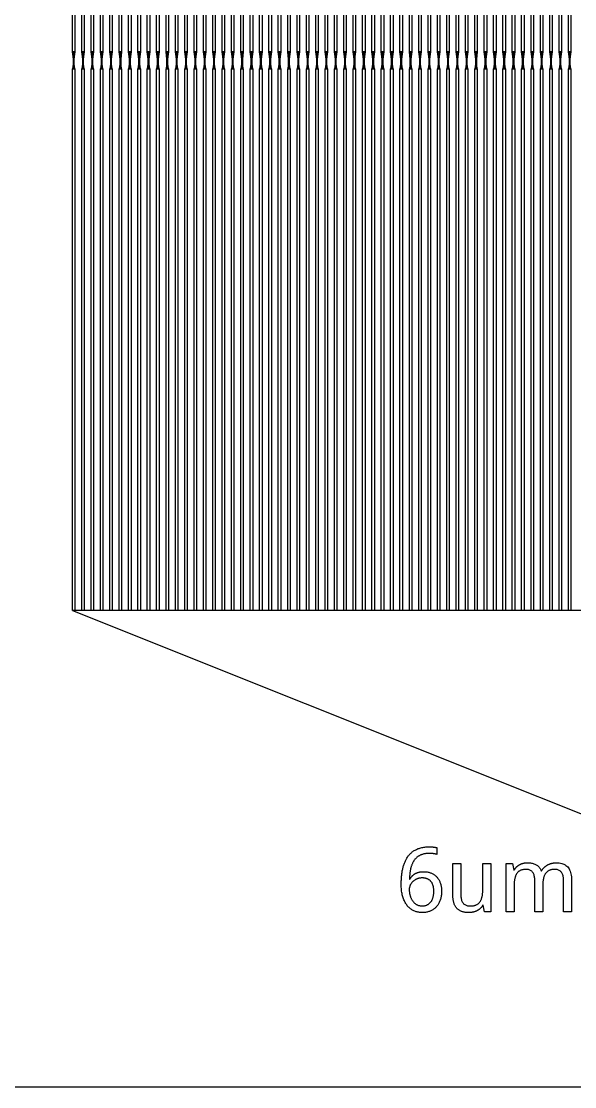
# Model space of a CAD drawing. Extents: x 0 to 762, y 0 to 762.
# Drawn here: x 260.3 to 328.2, y 0 to 130.7 of the extents above; entities that cross this region are included whole.
import ezdxf

# ---------------------------------------------------------------- set-up
doc = ezdxf.new("R2010")
doc.units = 0
doc.layers.get('0').update_dxf_attribs({"linetype": 'CONTINUOUS'})

msp = doc.modelspace()

# ---------------------------------------------------------------- linework, layer by layer
at = {"color": 7}
msp.add_lwpolyline([(0, 0), (761.986, 0), (761.986, 761.986), (0, 761.986), (0, 0)], close=True, dxfattribs=at)
at = {"color": 0}
for points in [[(266.546, 195.576), (266.846, 195.576), (266.846, 126.998), (266.546, 126.998), (266.546, 195.576)], [(267.694, 195.576), (267.994, 195.576), (267.994, 126.998), (267.694, 126.998), (267.694, 195.576)], [(268.843, 195.576), (269.143, 195.576), (269.143, 126.998), (268.843, 126.998), (268.843, 195.576)], [(269.992, 195.576), (270.292, 195.576), (270.292, 126.998), (269.992, 126.998), (269.992, 195.576)], [(271.14, 195.576), (271.44, 195.576), (271.44, 126.998), (271.14, 126.998), (271.14, 195.576)], [(272.289, 195.576), (272.589, 195.576), (272.589, 126.998), (272.289, 126.998), (272.289, 195.576)], [(273.438, 195.576), (273.737, 195.576), (273.737, 126.998), (273.438, 126.998), (273.438, 195.576)], [(274.586, 195.576), (274.886, 195.576), (274.886, 126.998), (274.586, 126.998), (274.586, 195.576)], [(275.735, 195.576), (276.035, 195.576), (276.035, 126.998), (275.735, 126.998), (275.735, 195.576)], [(276.883, 195.576), (277.183, 195.576), (277.183, 126.998), (276.883, 126.998), (276.883, 195.576)], [(278.032, 195.576), (278.332, 195.576), (278.332, 126.998), (278.032, 126.998), (278.032, 195.576)], [(279.181, 195.576), (279.481, 195.576), (279.481, 126.998), (279.181, 126.998), (279.181, 195.576)], [(280.329, 195.576), (280.629, 195.576), (280.629, 126.998), (280.329, 126.998), (280.329, 195.576)], [(281.479, 195.576), (281.779, 195.576), (281.779, 126.998), (281.479, 126.998), (281.479, 195.576)], [(282.628, 195.576), (282.928, 195.576), (282.928, 126.998), (282.628, 126.998), (282.628, 195.576)], [(283.776, 195.576), (284.076, 195.576), (284.076, 126.998), (283.776, 126.998), (283.776, 195.576)], [(284.925, 195.576), (285.225, 195.576), (285.225, 126.998), (284.925, 126.998), (284.925, 195.576)], [(286.074, 195.576), (286.374, 195.576), (286.374, 126.998), (286.074, 126.998), (286.074, 195.576)], [(287.222, 195.576), (287.522, 195.576), (287.522, 126.998), (287.222, 126.998), (287.222, 195.576)], [(288.371, 195.576), (288.671, 195.576), (288.671, 126.998), (288.371, 126.998), (288.371, 195.576)], [(289.519, 195.576), (289.819, 195.576), (289.819, 126.998), (289.519, 126.998), (289.519, 195.576)], [(290.668, 195.576), (290.968, 195.576), (290.968, 126.998), (290.668, 126.998), (290.668, 195.576)], [(291.817, 195.576), (292.117, 195.576), (292.117, 126.998), (291.817, 126.998), (291.817, 195.576)], [(292.965, 195.576), (293.265, 195.576), (293.265, 126.998), (292.965, 126.998), (292.965, 195.576)], [(294.114, 195.576), (294.414, 195.576), (294.414, 126.998), (294.114, 126.998), (294.114, 195.576)], [(295.264, 195.576), (295.564, 195.576), (295.564, 126.998), (295.264, 126.998), (295.264, 195.576)], [(296.412, 195.576), (296.713, 195.576), (296.713, 126.998), (296.412, 126.998), (296.412, 195.576)], [(297.561, 195.576), (297.861, 195.576), (297.861, 126.998), (297.561, 126.998), (297.561, 195.576)], [(298.71, 195.576), (299.01, 195.576), (299.01, 126.998), (298.71, 126.998), (298.71, 195.576)], [(299.858, 195.576), (300.158, 195.576), (300.158, 126.998), (299.858, 126.998), (299.858, 195.576)], [(301.007, 195.576), (301.307, 195.576), (301.307, 126.998), (301.007, 126.998), (301.007, 195.576)], [(302.156, 195.576), (302.456, 195.576), (302.456, 126.998), (302.156, 126.998), (302.156, 195.576)], [(303.304, 195.576), (303.604, 195.576), (303.604, 126.998), (303.304, 126.998), (303.304, 195.576)], [(304.453, 195.576), (304.753, 195.576), (304.753, 126.998), (304.453, 126.998), (304.453, 195.576)], [(305.601, 195.576), (305.901, 195.576), (305.901, 126.998), (305.601, 126.998), (305.601, 195.576)], [(306.75, 195.576), (307.05, 195.576), (307.05, 126.998), (306.75, 126.998), (306.75, 195.576)], [(307.899, 195.576), (308.199, 195.576), (308.199, 126.998), (307.899, 126.998), (307.899, 195.576)], [(309.047, 195.576), (309.349, 195.576), (309.349, 126.998), (309.047, 126.998), (309.047, 195.576)], [(310.197, 195.576), (310.497, 195.576), (310.497, 126.998), (310.197, 126.998), (310.197, 195.576)], [(311.346, 195.576), (311.646, 195.576), (311.646, 126.998), (311.346, 126.998), (311.346, 195.576)], [(312.494, 195.576), (312.794, 195.576), (312.794, 126.998), (312.494, 126.998), (312.494, 195.576)], [(313.643, 195.576), (313.943, 195.576), (313.943, 126.998), (313.643, 126.998), (313.643, 195.576)], [(314.792, 195.576), (315.092, 195.576), (315.092, 126.998), (314.792, 126.998), (314.792, 195.576)], [(315.94, 195.576), (316.24, 195.576), (316.24, 126.998), (315.94, 126.998), (315.94, 195.576)], [(317.089, 195.576), (317.389, 195.576), (317.389, 126.998), (317.089, 126.998), (317.089, 195.576)], [(318.237, 195.576), (318.537, 195.576), (318.537, 126.998), (318.237, 126.998), (318.237, 195.576)], [(319.386, 195.576), (319.686, 195.576), (319.686, 126.998), (319.386, 126.998), (319.386, 195.576)], [(320.535, 195.576), (320.835, 195.576), (320.835, 126.998), (320.535, 126.998), (320.535, 195.576)], [(321.683, 195.576), (321.983, 195.576), (321.983, 126.998), (321.683, 126.998), (321.683, 195.576)], [(322.832, 195.576), (323.132, 195.576), (323.132, 126.998), (322.832, 126.998), (322.832, 195.576)], [(323.982, 195.576), (324.282, 195.576), (324.282, 126.998), (323.982, 126.998), (323.982, 195.576)], [(325.131, 195.576), (325.431, 195.576), (325.431, 126.998), (325.131, 126.998), (325.131, 195.576)], [(326.279, 195.576), (326.579, 195.576), (326.579, 126.998), (326.279, 126.998), (326.279, 195.576)], [(327.428, 195.576), (327.728, 195.576), (327.728, 126.998), (327.428, 126.998), (327.428, 195.576)], [(266.546, 126.998), (266.846, 126.998), (266.725, 126.098), (266.665, 126.098), (266.546, 126.998)], [(266.665, 126.998), (266.725, 126.998), (266.725, 124.898), (266.665, 124.898), (266.665, 126.998)], [(267.694, 126.998), (267.994, 126.998), (267.874, 126.098), (267.814, 126.098), (267.694, 126.998)], [(267.814, 126.998), (267.874, 126.998), (267.874, 124.898), (267.814, 124.898), (267.814, 126.998)], [(268.843, 126.998), (269.143, 126.998), (269.022, 126.098), (268.963, 126.098), (268.843, 126.998)], [(268.963, 126.998), (269.022, 126.998), (269.022, 124.898), (268.963, 124.898), (268.963, 126.998)], [(269.992, 126.998), (270.292, 126.998), (270.171, 126.098), (270.111, 126.098), (269.992, 126.998)], [(270.111, 126.998), (270.171, 126.998), (270.171, 124.898), (270.111, 124.898), (270.111, 126.998)], [(271.14, 126.998), (271.44, 126.998), (271.319, 126.098), (271.26, 126.098), (271.14, 126.998)], [(271.26, 126.998), (271.319, 126.998), (271.319, 124.898), (271.26, 124.898), (271.26, 126.998)], [(272.289, 126.998), (272.589, 126.998), (272.469, 126.098), (272.408, 126.098), (272.289, 126.998)], [(272.408, 126.998), (272.469, 126.998), (272.469, 124.898), (272.408, 124.898), (272.408, 126.998)], [(273.438, 126.998), (273.737, 126.998), (273.618, 126.098), (273.557, 126.098), (273.438, 126.998)], [(273.557, 126.998), (273.618, 126.998), (273.618, 124.898), (273.557, 124.898), (273.557, 126.998)], [(274.586, 126.998), (274.886, 126.998), (274.767, 126.098), (274.706, 126.098), (274.586, 126.998)], [(274.706, 126.998), (274.767, 126.998), (274.767, 124.898), (274.706, 124.898), (274.706, 126.998)], [(275.735, 126.998), (276.035, 126.998), (275.915, 126.098), (275.856, 126.098), (275.735, 126.998)], [(275.856, 126.998), (275.915, 126.998), (275.915, 124.898), (275.856, 124.898), (275.856, 126.998)], [(276.883, 126.998), (277.183, 126.998), (277.064, 126.098), (277.004, 126.098), (276.883, 126.998)], [(277.004, 126.998), (277.064, 126.998), (277.064, 124.898), (277.004, 124.898), (277.004, 126.998)], [(278.032, 126.998), (278.332, 126.998), (278.213, 126.098), (278.153, 126.098), (278.032, 126.998)], [(278.153, 126.998), (278.213, 126.998), (278.213, 124.898), (278.153, 124.898), (278.153, 126.998)], [(279.181, 126.998), (279.481, 126.998), (279.361, 126.098), (279.301, 126.098), (279.181, 126.998)], [(279.301, 126.998), (279.361, 126.998), (279.361, 124.898), (279.301, 124.898), (279.301, 126.998)], [(280.329, 126.998), (280.629, 126.998), (280.51, 126.098), (280.45, 126.098), (280.329, 126.998)], [(280.45, 126.998), (280.51, 126.998), (280.51, 124.898), (280.45, 124.898), (280.45, 126.998)], [(281.479, 126.998), (281.779, 126.998), (281.658, 126.098), (281.599, 126.098), (281.479, 126.998)], [(281.599, 126.998), (281.658, 126.998), (281.658, 124.898), (281.599, 124.898), (281.599, 126.998)], [(282.628, 126.998), (282.928, 126.998), (282.807, 126.098), (282.747, 126.098), (282.628, 126.998)], [(282.747, 126.998), (282.807, 126.998), (282.807, 124.898), (282.747, 124.898), (282.747, 126.998)], [(283.776, 126.998), (284.076, 126.998), (283.956, 126.098), (283.896, 126.098), (283.776, 126.998)], [(283.896, 126.998), (283.956, 126.998), (283.956, 124.898), (283.896, 124.898), (283.896, 126.998)], [(284.925, 126.998), (285.225, 126.998), (285.104, 126.098), (285.044, 126.098), (284.925, 126.998)], [(285.044, 126.998), (285.104, 126.998), (285.104, 124.898), (285.044, 124.898), (285.044, 126.998)], [(286.074, 126.998), (286.374, 126.998), (286.253, 126.098), (286.193, 126.098), (286.074, 126.998)], [(286.193, 126.998), (286.253, 126.998), (286.253, 124.898), (286.193, 124.898), (286.193, 126.998)], [(287.222, 126.998), (287.522, 126.998), (287.403, 126.098), (287.342, 126.098), (287.222, 126.998)], [(287.342, 126.998), (287.403, 126.998), (287.403, 124.898), (287.342, 124.898), (287.342, 126.998)], [(288.371, 126.998), (288.671, 126.998), (288.551, 126.098), (288.49, 126.098), (288.371, 126.998)], [(288.49, 126.998), (288.551, 126.998), (288.551, 124.898), (288.49, 124.898), (288.49, 126.998)], [(289.519, 126.998), (289.819, 126.998), (289.7, 126.098), (289.64, 126.098), (289.519, 126.998)], [(289.64, 126.998), (289.7, 126.998), (289.7, 124.898), (289.64, 124.898), (289.64, 126.998)], [(290.668, 126.998), (290.968, 126.998), (290.849, 126.098), (290.789, 126.098), (290.668, 126.998)], [(290.789, 126.998), (290.849, 126.998), (290.849, 124.898), (290.789, 124.898), (290.789, 126.998)], [(291.817, 126.998), (292.117, 126.998), (291.997, 126.098), (291.938, 126.098), (291.817, 126.998)], [(291.938, 126.998), (291.997, 126.998), (291.997, 124.898), (291.938, 124.898), (291.938, 126.998)], [(292.965, 126.998), (293.265, 126.998), (293.146, 126.098), (293.086, 126.098), (292.965, 126.998)], [(293.086, 126.998), (293.146, 126.998), (293.146, 124.898), (293.086, 124.898), (293.086, 126.998)], [(294.114, 126.998), (294.414, 126.998), (294.294, 126.098), (294.235, 126.098), (294.114, 126.998)], [(294.235, 126.998), (294.294, 126.998), (294.294, 124.898), (294.235, 124.898), (294.235, 126.998)], [(295.264, 126.998), (295.564, 126.998), (295.443, 126.098), (295.383, 126.098), (295.264, 126.998)], [(295.383, 126.998), (295.443, 126.998), (295.443, 124.898), (295.383, 124.898), (295.383, 126.998)], [(296.412, 126.998), (296.713, 126.998), (296.592, 126.098), (296.532, 126.098), (296.412, 126.998)], [(296.532, 126.998), (296.592, 126.998), (296.592, 124.898), (296.532, 124.898), (296.532, 126.998)], [(297.561, 126.998), (297.861, 126.998), (297.74, 126.098), (297.681, 126.098), (297.561, 126.998)], [(297.681, 126.998), (297.74, 126.998), (297.74, 124.898), (297.681, 124.898), (297.681, 126.998)], [(298.71, 126.998), (299.01, 126.998), (298.889, 126.098), (298.829, 126.098), (298.71, 126.998)], [(298.829, 126.998), (298.889, 126.998), (298.889, 124.898), (298.829, 124.898), (298.829, 126.998)], [(299.858, 126.998), (300.158, 126.998), (300.037, 126.098), (299.978, 126.098), (299.858, 126.998)], [(299.978, 126.998), (300.037, 126.998), (300.037, 124.898), (299.978, 124.898), (299.978, 126.998)], [(301.007, 126.998), (301.307, 126.998), (301.186, 126.098), (301.126, 126.098), (301.007, 126.998)], [(301.126, 126.998), (301.188, 126.998), (301.188, 124.898), (301.126, 124.898), (301.126, 126.998)], [(302.156, 126.998), (302.456, 126.998), (302.336, 126.098), (302.275, 126.098), (302.156, 126.998)], [(302.275, 126.998), (302.336, 126.998), (302.336, 124.898), (302.275, 124.898), (302.275, 126.998)], [(303.304, 126.998), (303.604, 126.998), (303.485, 126.098), (303.424, 126.098), (303.304, 126.998)], [(303.424, 126.998), (303.485, 126.998), (303.485, 124.898), (303.424, 124.898), (303.424, 126.998)], [(304.453, 126.998), (304.753, 126.998), (304.633, 126.098), (304.574, 126.098), (304.453, 126.998)], [(304.574, 126.998), (304.633, 126.998), (304.633, 124.898), (304.574, 124.898), (304.574, 126.998)], [(305.601, 126.998), (305.901, 126.998), (305.782, 126.098), (305.722, 126.098), (305.601, 126.998)], [(305.722, 126.998), (305.782, 126.998), (305.782, 124.898), (305.722, 124.898), (305.722, 126.998)], [(306.75, 126.998), (307.05, 126.998), (306.931, 126.098), (306.871, 126.098), (306.75, 126.998)], [(306.871, 126.998), (306.931, 126.998), (306.931, 124.898), (306.871, 124.898), (306.871, 126.998)], [(307.899, 126.998), (308.199, 126.998), (308.079, 126.098), (308.019, 126.098), (307.899, 126.998)], [(308.019, 126.998), (308.079, 126.998), (308.079, 124.898), (308.019, 124.898), (308.019, 126.998)], [(309.047, 126.998), (309.347, 126.998), (309.228, 126.098), (309.168, 126.098), (309.047, 126.998)], [(309.168, 126.998), (309.228, 126.998), (309.228, 124.898), (309.168, 124.898), (309.168, 126.998)], [(310.197, 126.998), (310.497, 126.998), (310.376, 126.098), (310.317, 126.098), (310.197, 126.998)], [(310.317, 126.998), (310.376, 126.998), (310.376, 124.898), (310.317, 124.898), (310.317, 126.998)], [(311.346, 126.998), (311.646, 126.998), (311.525, 126.098), (311.465, 126.098), (311.346, 126.998)], [(311.465, 126.998), (311.525, 126.998), (311.525, 124.898), (311.465, 124.898), (311.465, 126.998)], [(312.494, 126.998), (312.794, 126.998), (312.674, 126.098), (312.614, 126.098), (312.494, 126.998)], [(312.614, 126.998), (312.674, 126.998), (312.674, 124.898), (312.614, 124.898), (312.614, 126.998)], [(313.643, 126.998), (313.943, 126.998), (313.822, 126.098), (313.763, 126.098), (313.643, 126.998)], [(313.763, 126.998), (313.822, 126.998), (313.822, 124.898), (313.763, 124.898), (313.763, 126.998)], [(314.792, 126.998), (315.092, 126.998), (314.971, 126.098), (314.911, 126.098), (314.792, 126.998)], [(314.911, 126.998), (314.971, 126.998), (314.971, 124.898), (314.911, 124.898), (314.911, 126.998)], [(315.94, 126.998), (316.24, 126.998), (316.121, 126.098), (316.06, 126.098), (315.94, 126.998)], [(316.06, 126.998), (316.121, 126.998), (316.121, 124.898), (316.06, 124.898), (316.06, 126.998)], [(317.089, 126.998), (317.389, 126.998), (317.269, 126.098), (317.208, 126.098), (317.089, 126.998)], [(317.208, 126.998), (317.269, 126.998), (317.269, 124.898), (317.208, 124.898), (317.208, 126.998)], [(318.237, 126.998), (318.537, 126.998), (318.418, 126.098), (318.358, 126.098), (318.237, 126.998)], [(318.358, 126.998), (318.418, 126.998), (318.418, 124.898), (318.358, 124.898), (318.358, 126.998)], [(319.386, 126.998), (319.686, 126.998), (319.567, 126.098), (319.507, 126.098), (319.386, 126.998)], [(319.507, 126.998), (319.567, 126.998), (319.567, 124.898), (319.507, 124.898), (319.507, 126.998)], [(320.535, 126.998), (320.835, 126.998), (320.715, 126.098), (320.656, 126.098), (320.535, 126.998)], [(320.656, 126.998), (320.715, 126.998), (320.715, 124.898), (320.656, 124.898), (320.656, 126.998)], [(321.683, 126.998), (321.983, 126.998), (321.864, 126.098), (321.804, 126.098), (321.683, 126.998)], [(321.804, 126.998), (321.864, 126.998), (321.864, 124.898), (321.804, 124.898), (321.804, 126.998)], [(322.832, 126.998), (323.132, 126.998), (323.013, 126.098), (322.953, 126.098), (322.832, 126.998)], [(322.953, 126.998), (323.013, 126.998), (323.013, 124.898), (322.953, 124.898), (322.953, 126.998)], [(323.982, 126.998), (324.282, 126.998), (324.161, 126.098), (324.101, 126.098), (323.982, 126.998)], [(324.101, 126.998), (324.161, 126.998), (324.161, 124.898), (324.101, 124.898), (324.101, 126.998)], [(325.131, 126.998), (325.431, 126.998), (325.31, 126.098), (325.25, 126.098), (325.131, 126.998)], [(325.25, 126.998), (325.31, 126.998), (325.31, 124.898), (325.25, 124.898), (325.25, 126.998)], [(326.279, 126.998), (326.579, 126.998), (326.458, 126.098), (326.399, 126.098), (326.279, 126.998)], [(326.399, 126.998), (326.458, 126.998), (326.458, 124.898), (326.399, 124.898), (326.399, 126.998)], [(327.428, 126.998), (327.728, 126.998), (327.607, 126.098), (327.547, 126.098), (327.428, 126.998)], [(327.547, 126.998), (327.607, 126.998), (327.607, 124.898), (327.547, 124.898), (327.547, 126.998)], [(266.546, 124.898), (266.846, 124.898), (266.725, 125.798), (266.665, 125.798), (266.546, 124.898)], [(267.694, 124.898), (267.994, 124.898), (267.874, 125.798), (267.814, 125.798), (267.694, 124.898)], [(268.843, 124.898), (269.143, 124.898), (269.022, 125.798), (268.963, 125.798), (268.843, 124.898)], [(269.992, 124.898), (270.292, 124.898), (270.171, 125.798), (270.111, 125.798), (269.992, 124.898)], [(271.14, 124.898), (271.44, 124.898), (271.319, 125.798), (271.26, 125.798), (271.14, 124.898)], [(272.289, 124.898), (272.589, 124.898), (272.469, 125.798), (272.408, 125.798), (272.289, 124.898)], [(273.438, 124.898), (273.737, 124.898), (273.618, 125.798), (273.557, 125.798), (273.438, 124.898)], [(274.586, 124.898), (274.886, 124.898), (274.767, 125.798), (274.706, 125.798), (274.586, 124.898)], [(275.735, 124.898), (276.035, 124.898), (275.915, 125.798), (275.856, 125.798), (275.735, 124.898)], [(276.883, 124.898), (277.183, 124.898), (277.064, 125.798), (277.004, 125.798), (276.883, 124.898)], [(278.032, 124.898), (278.332, 124.898), (278.213, 125.798), (278.153, 125.798), (278.032, 124.898)], [(279.181, 124.898), (279.481, 124.898), (279.361, 125.798), (279.301, 125.798), (279.181, 124.898)], [(280.329, 124.898), (280.629, 124.898), (280.51, 125.798), (280.45, 125.798), (280.329, 124.898)], [(281.479, 124.898), (281.779, 124.898), (281.658, 125.798), (281.599, 125.798), (281.479, 124.898)], [(282.628, 124.898), (282.928, 124.898), (282.807, 125.798), (282.747, 125.798), (282.628, 124.898)], [(283.776, 124.898), (284.076, 124.898), (283.956, 125.798), (283.896, 125.798), (283.776, 124.898)], [(284.925, 124.898), (285.225, 124.898), (285.104, 125.798), (285.044, 125.798), (284.925, 124.898)], [(286.074, 124.898), (286.374, 124.898), (286.253, 125.798), (286.193, 125.798), (286.074, 124.898)], [(287.222, 124.898), (287.522, 124.898), (287.403, 125.798), (287.342, 125.798), (287.222, 124.898)], [(288.371, 124.898), (288.671, 124.898), (288.551, 125.798), (288.49, 125.798), (288.371, 124.898)], [(289.519, 124.898), (289.819, 124.898), (289.7, 125.798), (289.64, 125.798), (289.519, 124.898)], [(290.668, 124.898), (290.968, 124.898), (290.849, 125.798), (290.789, 125.798), (290.668, 124.898)], [(291.817, 124.898), (292.117, 124.898), (291.997, 125.798), (291.938, 125.798), (291.817, 124.898)], [(292.965, 124.898), (293.265, 124.898), (293.146, 125.798), (293.086, 125.798), (292.965, 124.898)], [(294.114, 124.898), (294.414, 124.898), (294.294, 125.798), (294.235, 125.798), (294.114, 124.898)], [(295.264, 124.898), (295.564, 124.898), (295.443, 125.798), (295.383, 125.798), (295.264, 124.898)], [(296.412, 124.898), (296.713, 124.898), (296.592, 125.798), (296.532, 125.798), (296.412, 124.898)], [(297.561, 124.898), (297.861, 124.898), (297.74, 125.798), (297.681, 125.798), (297.561, 124.898)], [(298.71, 124.898), (299.01, 124.898), (298.889, 125.798), (298.829, 125.798), (298.71, 124.898)], [(299.858, 124.898), (300.158, 124.898), (300.037, 125.798), (299.978, 125.798), (299.858, 124.898)], [(301.007, 124.898), (301.307, 124.898), (301.186, 125.798), (301.126, 125.798), (301.007, 124.898)], [(302.156, 124.898), (302.456, 124.898), (302.336, 125.798), (302.275, 125.798), (302.156, 124.898)], [(303.304, 124.898), (303.604, 124.898), (303.485, 125.798), (303.424, 125.798), (303.304, 124.898)], [(304.453, 124.898), (304.753, 124.898), (304.633, 125.798), (304.574, 125.798), (304.453, 124.898)], [(305.601, 124.898), (305.901, 124.898), (305.782, 125.798), (305.722, 125.798), (305.601, 124.898)], [(306.75, 124.898), (307.05, 124.898), (306.931, 125.798), (306.871, 125.798), (306.75, 124.898)], [(307.899, 124.898), (308.199, 124.898), (308.079, 125.798), (308.019, 125.798), (307.899, 124.898)], [(309.047, 124.898), (309.347, 124.898), (309.228, 125.798), (309.168, 125.798), (309.047, 124.898)], [(310.197, 124.898), (310.497, 124.898), (310.376, 125.798), (310.317, 125.798), (310.197, 124.898)], [(311.346, 124.898), (311.646, 124.898), (311.525, 125.798), (311.465, 125.798), (311.346, 124.898)], [(312.494, 124.898), (312.794, 124.898), (312.674, 125.798), (312.614, 125.798), (312.494, 124.898)], [(313.643, 124.898), (313.943, 124.898), (313.822, 125.798), (313.763, 125.798), (313.643, 124.898)], [(314.792, 124.898), (315.092, 124.898), (314.971, 125.798), (314.911, 125.798), (314.792, 124.898)], [(315.94, 124.898), (316.24, 124.898), (316.121, 125.798), (316.06, 125.798), (315.94, 124.898)], [(317.089, 124.898), (317.389, 124.898), (317.269, 125.798), (317.208, 125.798), (317.089, 124.898)], [(318.237, 124.898), (318.537, 124.898), (318.418, 125.798), (318.358, 125.798), (318.237, 124.898)], [(319.386, 124.898), (319.686, 124.898), (319.567, 125.798), (319.507, 125.798), (319.386, 124.898)], [(320.535, 124.898), (320.835, 124.898), (320.715, 125.798), (320.656, 125.798), (320.535, 124.898)], [(321.683, 124.898), (321.983, 124.898), (321.864, 125.798), (321.804, 125.798), (321.683, 124.898)], [(322.832, 124.898), (323.132, 124.898), (323.013, 125.798), (322.953, 125.798), (322.832, 124.898)], [(323.982, 124.898), (324.282, 124.898), (324.161, 125.798), (324.101, 125.798), (323.982, 124.898)], [(325.131, 124.898), (325.431, 124.898), (325.31, 125.798), (325.25, 125.798), (325.131, 124.898)], [(326.279, 124.898), (326.579, 124.898), (326.458, 125.798), (326.399, 125.798), (326.279, 124.898)], [(327.428, 124.898), (327.728, 124.898), (327.607, 125.798), (327.547, 125.798), (327.428, 124.898)], [(266.546, 124.898), (266.846, 124.898), (266.846, 58.4189), (266.546, 58.4189), (266.546, 124.898)], [(267.694, 124.898), (267.994, 124.898), (267.994, 58.4189), (267.694, 58.4189), (267.694, 124.898)], [(268.843, 124.898), (269.143, 124.898), (269.143, 58.4189), (268.843, 58.4189), (268.843, 124.898)], [(269.992, 124.898), (270.292, 124.898), (270.292, 58.4189), (269.992, 58.4189), (269.992, 124.898)], [(271.14, 124.898), (271.44, 124.898), (271.44, 58.4189), (271.14, 58.4189), (271.14, 124.898)], [(272.289, 124.898), (272.589, 124.898), (272.589, 58.4189), (272.289, 58.4189), (272.289, 124.898)], [(273.438, 124.898), (273.737, 124.898), (273.737, 58.4189), (273.438, 58.4189), (273.438, 124.898)], [(274.586, 124.898), (274.886, 124.898), (274.886, 58.4189), (274.586, 58.4189), (274.586, 124.898)], [(275.735, 124.898), (276.035, 124.898), (276.035, 58.4189), (275.735, 58.4189), (275.735, 124.898)], [(276.883, 124.898), (277.183, 124.898), (277.183, 58.4189), (276.883, 58.4189), (276.883, 124.898)], [(278.032, 124.898), (278.332, 124.898), (278.332, 58.4189), (278.032, 58.4189), (278.032, 124.898)], [(279.181, 124.898), (279.481, 124.898), (279.481, 58.4189), (279.181, 58.4189), (279.181, 124.898)], [(280.329, 124.898), (280.629, 124.898), (280.629, 58.4189), (280.329, 58.4189), (280.329, 124.898)], [(281.479, 124.898), (281.779, 124.898), (281.779, 58.4189), (281.479, 58.4189), (281.479, 124.898)], [(282.628, 124.898), (282.928, 124.898), (282.928, 58.4189), (282.628, 58.4189), (282.628, 124.898)], [(283.776, 124.898), (284.076, 124.898), (284.076, 58.4189), (283.776, 58.4189), (283.776, 124.898)], [(284.925, 124.898), (285.225, 124.898), (285.225, 58.4189), (284.925, 58.4189), (284.925, 124.898)], [(286.074, 124.898), (286.374, 124.898), (286.374, 58.4189), (286.074, 58.4189), (286.074, 124.898)], [(287.222, 124.898), (287.522, 124.898), (287.522, 58.4189), (287.222, 58.4189), (287.222, 124.898)], [(288.371, 124.898), (288.671, 124.898), (288.671, 58.4189), (288.371, 58.4189), (288.371, 124.898)], [(289.519, 124.898), (289.819, 124.898), (289.819, 58.4189), (289.519, 58.4189), (289.519, 124.898)], [(290.668, 124.898), (290.968, 124.898), (290.968, 58.4189), (290.668, 58.4189), (290.668, 124.898)], [(291.817, 124.898), (292.117, 124.898), (292.117, 58.4189), (291.817, 58.4189), (291.817, 124.898)], [(292.965, 124.898), (293.265, 124.898), (293.265, 58.4189), (292.965, 58.4189), (292.965, 124.898)], [(294.114, 124.898), (294.414, 124.898), (294.414, 58.4189), (294.114, 58.4189), (294.114, 124.898)], [(295.264, 124.898), (295.564, 124.898), (295.564, 58.4189), (295.264, 58.4189), (295.264, 124.898)], [(296.412, 124.898), (296.713, 124.898), (296.713, 58.4189), (296.412, 58.4189), (296.412, 124.898)], [(297.561, 124.898), (297.861, 124.898), (297.861, 58.4189), (297.561, 58.4189), (297.561, 124.898)], [(298.71, 124.898), (299.01, 124.898), (299.01, 58.4189), (298.71, 58.4189), (298.71, 124.898)], [(299.858, 124.898), (300.158, 124.898), (300.158, 58.4189), (299.858, 58.4189), (299.858, 124.898)], [(301.007, 124.898), (301.307, 124.898), (301.307, 58.4189), (301.007, 58.4189), (301.007, 124.898)], [(302.156, 124.898), (302.456, 124.898), (302.456, 58.4189), (302.156, 58.4189), (302.156, 124.898)], [(303.304, 124.898), (303.604, 124.898), (303.604, 58.4189), (303.304, 58.4189), (303.304, 124.898)], [(304.453, 124.898), (304.753, 124.898), (304.753, 58.4189), (304.453, 58.4189), (304.453, 124.898)], [(305.601, 124.898), (305.901, 124.898), (305.901, 58.4189), (305.601, 58.4189), (305.601, 124.898)], [(306.75, 124.898), (307.05, 124.898), (307.05, 58.4189), (306.75, 58.4189), (306.75, 124.898)], [(307.899, 124.898), (308.199, 124.898), (308.199, 58.4189), (307.899, 58.4189), (307.899, 124.898)], [(309.047, 124.898), (309.349, 124.898), (309.349, 58.4189), (309.047, 58.4189), (309.047, 124.898)], [(310.197, 124.898), (310.497, 124.898), (310.497, 58.4189), (310.197, 58.4189), (310.197, 124.898)], [(311.346, 124.898), (311.646, 124.898), (311.646, 58.4189), (311.346, 58.4189), (311.346, 124.898)], [(312.494, 124.898), (312.794, 124.898), (312.794, 58.4189), (312.494, 58.4189), (312.494, 124.898)], [(313.643, 124.898), (313.943, 124.898), (313.943, 58.4189), (313.643, 58.4189), (313.643, 124.898)], [(314.792, 124.898), (315.092, 124.898), (315.092, 58.4189), (314.792, 58.4189), (314.792, 124.898)], [(315.94, 124.898), (316.24, 124.898), (316.24, 58.4189), (315.94, 58.4189), (315.94, 124.898)], [(317.089, 124.898), (317.389, 124.898), (317.389, 58.4189), (317.089, 58.4189), (317.089, 124.898)], [(318.237, 124.898), (318.537, 124.898), (318.537, 58.4189), (318.237, 58.4189), (318.237, 124.898)], [(319.386, 124.898), (319.686, 124.898), (319.686, 58.4189), (319.386, 58.4189), (319.386, 124.898)], [(320.535, 124.898), (320.835, 124.898), (320.835, 58.4189), (320.535, 58.4189), (320.535, 124.898)], [(321.683, 124.898), (321.983, 124.898), (321.983, 58.4189), (321.683, 58.4189), (321.683, 124.898)], [(322.832, 124.898), (323.132, 124.898), (323.132, 58.4189), (322.832, 58.4189), (322.832, 124.898)], [(323.982, 124.898), (324.282, 124.898), (324.282, 58.4189), (323.982, 58.4189), (323.982, 124.898)], [(325.131, 124.898), (325.431, 124.898), (325.431, 58.4189), (325.131, 58.4189), (325.131, 124.898)], [(326.279, 124.898), (326.579, 124.898), (326.579, 58.4189), (326.279, 58.4189), (326.279, 124.898)], [(327.428, 124.898), (327.728, 124.898), (327.728, 58.4189), (327.428, 58.4189), (327.428, 124.898)], [(380.993, 12.6998), (495.442, 58.4189), (266.546, 58.4189), (380.993, 12.6998)], [(306.906, 24.8275), (306.906, 24.9403), (306.907, 25.0529), (306.91, 25.1654), (306.914, 25.2778), (306.918, 25.3901), (306.925, 25.5024), (306.932, 25.6144), (306.939, 25.7264), (306.949, 25.8383), (306.958, 25.9501), (306.971, 26.0613), (306.986, 26.1717), (307.001, 26.2808), (307.019, 26.3892), (307.037, 26.4965), (307.058, 26.6029), (307.081, 26.7085), (307.106, 26.8129), (307.131, 26.9164), (307.157, 27.0189), (307.188, 27.1212), (307.219, 27.2222), (307.254, 27.3215), (307.29, 27.4194), (307.328, 27.5157), (307.368, 27.6106), (307.411, 27.7039), (307.456, 27.7958), (307.501, 27.8861), (307.55, 27.975), (307.6, 28.0619), (307.654, 28.1464), (307.71, 28.2286), (307.769, 28.3085), (307.831, 28.3858), (307.894, 28.461), (307.961, 28.5337), (308.031, 28.604), (308.103, 28.6721), (308.178, 28.7376), (308.256, 28.8018), (308.336, 28.8629), (308.421, 28.9213), (308.507, 28.9765), (308.597, 29.029), (308.69, 29.0786), (308.786, 29.1253), (308.885, 29.169), (308.986, 29.21), (309.092, 29.2479), (309.2, 29.2836), (309.311, 29.3156), (309.426, 29.3438), (309.546, 29.3682), (309.668, 29.3889), (309.794, 29.4058), (309.925, 29.419), (310.058, 29.4283), (310.196, 29.434), (310.338, 29.436), (310.358, 29.436), (310.379, 29.4358), (310.4, 29.4356), (310.422, 29.4351), (310.444, 29.4346), (310.468, 29.434), (310.49, 29.4333), (310.514, 29.4325), (310.539, 29.4317), (310.563, 29.4306), (310.588, 29.4294), (310.612, 29.4281), (310.638, 29.4264), (310.661, 29.4246), (310.686, 29.4225), (310.711, 29.4203), (310.736, 29.4178), (310.761, 29.4151), (310.785, 29.4122), (310.81, 29.4092), (310.836, 29.4068), (310.861, 29.4044), (310.886, 29.4017), (310.911, 29.3987), (310.935, 29.3957), (310.958, 29.3924), (310.982, 29.3889), (311.006, 29.385), (311.029, 29.3811), (311.051, 29.3769), (311.075, 29.3735), (311.097, 29.37), (311.119, 29.3663), (311.142, 29.3622), (311.162, 29.3581), (311.183, 29.3536), (311.204, 29.349), (311.224, 29.3443), (311.243, 29.3392), (311.261, 29.3339), (311.261, 28.5014), (311.224, 28.5139), (311.183, 28.5258), (311.144, 28.5372), (311.103, 28.5478), (311.061, 28.5578), (311.018, 28.5672), (310.974, 28.5758), (310.929, 28.5839), (310.883, 28.5913), (310.836, 28.5981), (310.789, 28.6042), (310.743, 28.6097), (310.696, 28.6146), (310.649, 28.6188), (310.601, 28.6222), (310.556, 28.6251), (310.508, 28.6274), (310.463, 28.629), (310.415, 28.63), (310.369, 28.6303), (310.274, 28.6292), (310.181, 28.6256), (310.089, 28.6197), (310.001, 28.6114), (309.914, 28.6007), (309.831, 28.5878), (309.749, 28.5724), (309.668, 28.5547), (309.59, 28.5346), (309.515, 28.5122), (309.443, 28.4886), (309.374, 28.4632), (309.306, 28.4358), (309.239, 28.4064), (309.175, 28.3751), (309.112, 28.3419), (309.051, 28.3068), (308.993, 28.2699), (308.936, 28.2308), (308.882, 28.1899), (308.829, 28.1472), (308.778, 28.1029), (308.728, 28.0569), (308.681, 28.0094), (308.635, 27.9603), (308.59, 27.9094), (308.547, 27.8571), (308.507, 27.8032), (308.468, 27.7475), (308.431, 27.6904), (308.396, 27.6317), (308.362, 27.5718), (308.331, 27.5106), (308.299, 27.4481), (308.269, 27.3842), (308.242, 27.3192), (308.214, 27.2528), (308.188, 27.185), (308.164, 27.1161), (308.14, 27.0458), (308.118, 26.9756), (308.097, 26.9043), (308.078, 26.8321), (308.06, 26.7588), (308.043, 26.6846), (308.026, 26.6094), (308.011, 26.5333), (307.997, 26.4564), (307.985, 26.3782), (307.974, 26.2993), (307.964, 26.2194), (307.954, 26.139), (307.944, 26.0579), (307.938, 25.9761), (307.929, 25.8937), (307.924, 25.8107), (307.917, 25.7269), (307.912, 25.6426), (307.908, 25.5578), (307.904, 25.4721), (307.968, 25.4721), (307.99, 25.5106), (308.014, 25.5483), (308.037, 25.5857), (308.061, 25.6225), (308.086, 25.6588), (308.112, 25.6944), (308.14, 25.7297), (308.168, 25.7643), (308.197, 25.7983), (308.226, 25.8319), (308.258, 25.8658), (308.29, 25.8986), (308.324, 25.9303), (308.358, 25.9608), (308.394, 25.9904), (308.431, 26.0189), (308.468, 26.0462), (308.507, 26.0726), (308.546, 26.0978), (308.586, 26.1221), (308.628, 26.1461), (308.669, 26.1693), (308.713, 26.1913), (308.757, 26.2122), (308.803, 26.2321), (308.849, 26.251), (308.896, 26.2686), (308.943, 26.2853), (308.993, 26.3008), (309.043, 26.3154), (309.094, 26.3286), (309.149, 26.3406), (309.203, 26.351), (309.258, 26.36), (309.315, 26.3678), (309.374, 26.374), (309.433, 26.3789), (309.493, 26.3824), (309.554, 26.3844), (309.618, 26.3851), (309.718, 26.3836), (309.818, 26.3788), (309.915, 26.3707), (310.01, 26.3594), (310.104, 26.3449), (310.194, 26.3272), (310.285, 26.3063), (310.372, 26.2821), (310.457, 26.2547), (310.542, 26.224), (310.622, 26.1914), (310.701, 26.1557), (310.778, 26.1171), (310.853, 26.0754), (310.924, 26.0307), (310.993, 25.9831), (311.06, 25.9324), (311.124, 25.8786), (311.186, 25.8219), (311.244, 25.7622), (311.301, 25.6994), (311.356, 25.6342), (311.407, 25.5658), (311.456, 25.4949), (311.501, 25.4211), (311.544, 25.3444), (311.585, 25.2651), (311.624, 25.1829), (311.658, 25.0979), (311.69, 25.0101), (311.721, 24.9208), (311.749, 24.8289), (311.774, 24.7343), (311.794, 24.6372), (311.811, 24.5375), (311.826, 24.4353), (311.838, 24.3304), (311.846, 24.2229), (311.85, 24.1131), (311.851, 24.0004), (311.85, 23.8792), (311.846, 23.7604), (311.838, 23.6442), (311.825, 23.5303), (311.81, 23.419), (311.792, 23.3101), (311.771, 23.2038), (311.746, 23.0997), (311.717, 22.9983), (311.685, 22.8993), (311.65, 22.8031), (311.612, 22.7096), (311.572, 22.6192), (311.529, 22.5315), (311.483, 22.4468), (311.433, 22.365), (311.381, 22.2861), (311.326, 22.2101), (311.268, 22.1371), (311.207, 22.0668), (311.144, 22.0007), (311.078, 21.9378), (311.008, 21.8778), (310.938, 21.8211), (310.864, 21.7674), (310.787, 21.7168), (310.708, 21.6694), (310.626, 21.6251), (310.542, 21.5839), (310.456, 21.5458), (310.367, 21.5111), (310.275, 21.4801), (310.182, 21.4526), (310.086, 21.429), (309.987, 21.4089), (309.888, 21.3924), (309.786, 21.3797), (309.682, 21.3706), (309.575, 21.365), (309.467, 21.3632), (309.36, 21.3653), (309.254, 21.3715), (309.15, 21.3821), (309.047, 21.3968), (308.946, 21.4156), (308.846, 21.4386), (308.747, 21.4658), (308.649, 21.4972), (308.553, 21.5329), (308.457, 21.5726), (308.365, 21.6168), (308.275, 21.6653), (308.188, 21.7182), (308.103, 21.7756), (308.021, 21.8372), (307.942, 21.9033), (307.864, 21.9739), (307.789, 22.0488), (307.717, 22.1281), (307.646, 22.2118), (307.579, 22.3), (307.515, 22.3925), (307.453, 22.4894), (307.394, 22.5908), (307.339, 22.6967), (307.286, 22.8068), (307.236, 22.9214), (307.189, 23.0403), (307.144, 23.1638), (307.104, 23.2914), (307.067, 23.4238), (307.032, 23.5608), (307.003, 23.7026), (306.976, 23.8492), (306.954, 24.0004), (306.938, 24.1564), (306.924, 24.3171), (306.912, 24.4825), (306.907, 24.6526), (306.906, 24.8276), (306.906, 24.8275)], [(326.832, 21.4706), (326.832, 25.2679), (326.829, 25.404), (326.821, 25.5332), (326.808, 25.6556), (326.789, 25.7707), (326.765, 25.8789), (326.735, 25.9801), (326.7, 26.0744), (326.66, 26.1617), (326.614, 26.2419), (326.564, 26.3153), (326.507, 26.3817), (326.444, 26.441), (326.375, 26.4933), (326.301, 26.5388), (326.221, 26.5771), (326.135, 26.6086), (326.043, 26.6331), (325.944, 26.6504), (325.84, 26.661), (325.731, 26.6644), (325.654, 26.6632), (325.579, 26.6593), (325.506, 26.6528), (325.436, 26.6439), (325.368, 26.6322), (325.303, 26.6181), (325.24, 26.6013), (325.179, 26.5819), (325.121, 26.56), (325.065, 26.5356), (325.011, 26.5096), (324.96, 26.4811), (324.91, 26.4503), (324.861, 26.4169), (324.815, 26.3811), (324.771, 26.3428), (324.729, 26.3021), (324.689, 26.2588), (324.65, 26.2131), (324.614, 26.165), (324.581, 26.1153), (324.549, 26.0633), (324.518, 26.0088), (324.49, 25.9518), (324.464, 25.8924), (324.44, 25.8304), (324.418, 25.766), (324.397, 25.6992), (324.378, 25.6297), (324.361, 25.5581), (324.346, 25.4849), (324.332, 25.4094), (324.319, 25.3319), (324.31, 25.2521), (324.301, 25.1699), (324.293, 25.0856), (324.287, 24.9989), (324.283, 24.91), (324.282, 24.8189), (324.281, 24.7254), (324.281, 21.4706), (323.297, 21.4706), (323.297, 25.2679), (323.294, 25.404), (323.287, 25.5332), (323.274, 25.6556), (323.254, 25.7707), (323.231, 25.8789), (323.201, 25.9801), (323.167, 26.0744), (323.126, 26.1617), (323.081, 26.2419), (323.029, 26.3153), (322.974, 26.3817), (322.912, 26.441), (322.844, 26.4933), (322.771, 26.5388), (322.69, 26.5771), (322.606, 26.6086), (322.514, 26.6331), (322.415, 26.6504), (322.311, 26.661), (322.201, 26.6644), (322.121, 26.6631), (322.042, 26.6589), (321.965, 26.6518), (321.893, 26.6421), (321.822, 26.6294), (321.754, 26.6142), (321.689, 26.596), (321.626, 26.575), (321.567, 26.5514), (321.51, 26.5249), (321.454, 26.4956), (321.401, 26.4636), (321.351, 26.4289), (321.303, 26.3917), (321.257, 26.3515), (321.213, 26.3089), (321.171, 26.2635), (321.131, 26.2154), (321.093, 26.1647), (321.058, 26.1113), (321.025, 26.0551), (320.994, 25.9967), (320.967, 25.9357), (320.939, 25.8722), (320.914, 25.8064), (320.892, 25.7381), (320.869, 25.6672), (320.85, 25.5939), (320.832, 25.5181), (320.817, 25.4399), (320.803, 25.3592), (320.792, 25.2761), (320.781, 25.1907), (320.772, 25.1029), (320.764, 25.0128), (320.757, 24.9203), (320.753, 24.8254), (320.749, 24.7282), (320.747, 24.6288), (320.746, 24.5268), (320.746, 21.4706), (319.769, 21.4706), (319.769, 27.3681), (320.564, 27.3681), (320.703, 26.5732), (320.757, 26.5732), (320.783, 26.6186), (320.811, 26.6629), (320.839, 26.7058), (320.868, 26.7475), (320.899, 26.7879), (320.929, 26.8271), (320.961, 26.8649), (320.994, 26.9014), (321.028, 26.9367), (321.064, 26.9706), (321.099, 27.0043), (321.136, 27.0369), (321.172, 27.0685), (321.21, 27.0986), (321.249, 27.1278), (321.287, 27.1556), (321.328, 27.1822), (321.368, 27.2078), (321.408, 27.2321), (321.45, 27.2553), (321.493, 27.2772), (321.537, 27.2981), (321.581, 27.3176), (321.625, 27.3361), (321.671, 27.3533), (321.715, 27.3693), (321.761, 27.3842), (321.807, 27.3979), (321.854, 27.4104), (321.901, 27.4218), (321.95, 27.4319), (321.999, 27.4411), (322.047, 27.4492), (322.096, 27.4561), (322.144, 27.4621), (322.193, 27.4668), (322.242, 27.4707), (322.292, 27.4733), (322.34, 27.475), (322.39, 27.4754), (322.517, 27.4731), (322.639, 27.466), (322.757, 27.4542), (322.871, 27.4376), (322.979, 27.4164), (323.085, 27.3904), (323.185, 27.3596), (323.281, 27.3242), (323.372, 27.284), (323.458, 27.2392), (323.543, 27.1892), (323.622, 27.1339), (323.696, 27.0732), (323.767, 27.0071), (323.832, 26.9357), (323.893, 26.8589), (323.95, 26.7767), (324.001, 26.6892), (324.05, 26.5963), (324.093, 26.4979), (324.136, 26.4979), (324.164, 26.5476), (324.193, 26.5961), (324.224, 26.6431), (324.256, 26.6887), (324.289, 26.7329), (324.322, 26.7757), (324.357, 26.8171), (324.393, 26.8571), (324.431, 26.8958), (324.468, 26.9331), (324.508, 26.9689), (324.55, 27.0035), (324.59, 27.0367), (324.633, 27.0687), (324.675, 27.0994), (324.718, 27.1289), (324.763, 27.1571), (324.807, 27.1839), (324.853, 27.2094), (324.899, 27.2337), (324.946, 27.2578), (324.993, 27.2806), (325.042, 27.3021), (325.09, 27.3222), (325.14, 27.3412), (325.19, 27.3587), (325.24, 27.3751), (325.29, 27.3901), (325.342, 27.4039), (325.393, 27.4164), (325.444, 27.4276), (325.496, 27.4376), (325.549, 27.4465), (325.6, 27.4542), (325.653, 27.4607), (325.706, 27.466), (325.758, 27.4701), (325.811, 27.4731), (325.865, 27.4749), (325.919, 27.4754), (326.103, 27.4703), (326.276, 27.4549), (326.44, 27.429), (326.596, 27.3929), (326.742, 27.3465), (326.879, 27.2899), (327.006, 27.2228), (327.124, 27.1454), (327.232, 27.0578), (327.332, 26.9599), (327.422, 26.8517), (327.504, 26.731), (327.575, 26.5981), (327.638, 26.4528), (327.69, 26.2951), (327.733, 26.1251), (327.767, 25.9428), (327.79, 25.7481), (327.804, 25.5411), (327.81, 25.3217), (327.81, 21.4706), (326.832, 21.4706)], [(317.11, 21.4706), (316.965, 22.2601), (316.911, 22.2601), (316.885, 22.2146), (316.856, 22.1701), (316.826, 22.1269), (316.796, 22.0849), (316.764, 22.0439), (316.731, 22.0042), (316.697, 21.9658), (316.662, 21.9285), (316.626, 21.8922), (316.589, 21.8574), (316.553, 21.8246), (316.515, 21.7929), (316.476, 21.7622), (316.438, 21.7326), (316.397, 21.7042), (316.357, 21.6768), (316.315, 21.6506), (316.274, 21.6253), (316.231, 21.6011), (316.186, 21.5781), (316.142, 21.5571), (316.097, 21.5372), (316.051, 21.5183), (316.006, 21.5007), (315.96, 21.484), (315.912, 21.4685), (315.865, 21.4539), (315.817, 21.4404), (315.768, 21.4282), (315.719, 21.4169), (315.669, 21.4067), (315.619, 21.3975), (315.569, 21.3894), (315.519, 21.3825), (315.469, 21.3765), (315.418, 21.3718), (315.368, 21.3681), (315.317, 21.3653), (315.265, 21.3637), (315.214, 21.3632), (315.118, 21.3644), (315.024, 21.3681), (314.932, 21.3743), (314.842, 21.3829), (314.756, 21.394), (314.671, 21.4076), (314.588, 21.4236), (314.508, 21.4422), (314.431, 21.4632), (314.354, 21.4867), (314.282, 21.5128), (314.211, 21.5417), (314.143, 21.5735), (314.078, 21.6079), (314.015, 21.6451), (313.954, 21.6853), (313.896, 21.7281), (313.84, 21.7737), (313.787, 21.8222), (313.737, 21.8735), (313.689, 21.9275), (313.643, 21.9844), (313.6, 22.0444), (313.558, 22.1071), (313.519, 22.1729), (313.483, 22.2414), (313.449, 22.3129), (313.418, 22.3874), (313.388, 22.4646), (313.361, 22.5449), (313.338, 22.6279), (313.317, 22.7143), (313.299, 22.8038), (313.282, 22.8963), (313.268, 22.9919), (313.257, 23.0907), (313.249, 23.1926), (313.243, 23.2976), (313.239, 23.4057), (313.237, 23.5169), (313.237, 27.3681), (314.215, 27.3681), (314.215, 23.5707), (314.218, 23.4346), (314.226, 23.3053), (314.24, 23.1832), (314.261, 23.0679), (314.286, 22.9597), (314.318, 22.8585), (314.354, 22.7642), (314.397, 22.6769), (314.446, 22.5967), (314.5, 22.5233), (314.56, 22.4569), (314.626, 22.3976), (314.699, 22.3453), (314.778, 22.2999), (314.862, 22.2615), (314.954, 22.23), (315.051, 22.2056), (315.154, 22.1882), (315.264, 22.1776), (315.381, 22.1742), (315.467, 22.1756), (315.549, 22.1799), (315.629, 22.1868), (315.707, 22.1965), (315.781, 22.209), (315.853, 22.2244), (315.921, 22.2426), (315.987, 22.2636), (316.05, 22.2874), (316.111, 22.3139), (316.169, 22.3431), (316.225, 22.3749), (316.278, 22.4092), (316.329, 22.4463), (316.376, 22.4857), (316.424, 22.5278), (316.467, 22.5725), (316.508, 22.6199), (316.547, 22.6696), (316.583, 22.7221), (316.619, 22.7781), (316.653, 22.8365), (316.683, 22.8975), (316.713, 22.961), (316.74, 23.0268), (316.764, 23.0953), (316.787, 23.1661), (316.807, 23.2393), (316.825, 23.3151), (316.842, 23.3935), (316.857, 23.4742), (316.871, 23.5571), (316.883, 23.6425), (316.893, 23.7303), (316.901, 23.8204), (316.91, 23.9129), (316.915, 24.0078), (316.919, 24.105), (316.921, 24.2046), (316.922, 24.3065), (316.922, 27.3681), (317.9, 27.3681), (317.9, 21.4706), (317.11, 21.4706)], [(309.457, 22.185), (309.521, 22.186), (309.583, 22.1893), (309.644, 22.1946), (309.704, 22.2021), (309.764, 22.2118), (309.822, 22.2236), (309.879, 22.2376), (309.935, 22.2538), (309.989, 22.2719), (310.042, 22.2924), (310.094, 22.316), (310.146, 22.3418), (310.196, 22.3697), (310.244, 22.3999), (310.292, 22.4321), (310.338, 22.4664), (310.381, 22.5029), (310.424, 22.5415), (310.464, 22.5824), (310.504, 22.6254), (310.542, 22.6717), (310.578, 22.7201), (310.611, 22.7708), (310.644, 22.8239), (310.674, 22.8792), (310.703, 22.9367), (310.729, 22.9965), (310.754, 23.0585), (310.778, 23.1228), (310.799, 23.1893), (310.819, 23.2593), (310.838, 23.3318), (310.854, 23.4067), (310.868, 23.4842), (310.879, 23.564), (310.889, 23.6464), (310.897, 23.7311), (310.903, 23.8185), (310.906, 23.9082), (310.907, 24.0004), (310.906, 24.0747), (310.903, 24.1475), (310.899, 24.2188), (310.892, 24.2882), (310.883, 24.3563), (310.874, 24.4225), (310.862, 24.4872), (310.849, 24.5504), (310.832, 24.6118), (310.815, 24.6718), (310.797, 24.731), (310.778, 24.7885), (310.756, 24.844), (310.732, 24.8978), (310.707, 24.9497), (310.679, 24.9999), (310.65, 25.0481), (310.619, 25.0946), (310.586, 25.1392), (310.551, 25.1821), (310.515, 25.2229), (310.478, 25.2619), (310.438, 25.299), (310.396, 25.334), (310.351, 25.3674), (310.307, 25.3986), (310.26, 25.4279), (310.21, 25.4553), (310.158, 25.4807), (310.106, 25.5043), (310.053, 25.5257), (309.997, 25.5449), (309.94, 25.5618), (309.881, 25.5764), (309.821, 25.5889), (309.757, 25.599), (309.693, 25.6069), (309.626, 25.6126), (309.558, 25.616), (309.489, 25.6171), (309.417, 25.6158), (309.347, 25.6119), (309.278, 25.6054), (309.21, 25.5965), (309.143, 25.5849), (309.078, 25.5707), (309.014, 25.5539), (308.95, 25.5346), (308.889, 25.5126), (308.828, 25.4882), (308.769, 25.4626), (308.714, 25.4356), (308.658, 25.4068), (308.606, 25.3765), (308.554, 25.3444), (308.504, 25.311), (308.457, 25.2757), (308.41, 25.2389), (308.365, 25.2006), (308.324, 25.1606), (308.282, 25.1201), (308.243, 25.0786), (308.206, 25.036), (308.169, 24.9921), (308.136, 24.9471), (308.104, 24.9008), (308.075, 24.8533), (308.046, 24.8047), (308.019, 24.755), (307.996, 24.704), (307.974, 24.6524), (307.954, 24.6008), (307.938, 24.5493), (307.924, 24.4978), (307.911, 24.4463), (307.9, 24.3946), (307.893, 24.3431), (307.888, 24.2915), (307.883, 24.2399), (307.883, 24.1883), (307.883, 24.1164), (307.886, 24.0444), (307.892, 23.9725), (307.899, 23.9004), (307.907, 23.8285), (307.918, 23.7565), (307.931, 23.6846), (307.944, 23.6126), (307.961, 23.5406), (307.979, 23.4686), (308, 23.3985), (308.024, 23.3296), (308.049, 23.2622), (308.075, 23.1963), (308.104, 23.1317), (308.135, 23.0683), (308.167, 23.0065), (308.201, 22.9461), (308.237, 22.8871), (308.275, 22.8294), (308.315, 22.7736), (308.358, 22.7197), (308.403, 22.6679), (308.449, 22.6181), (308.497, 22.5703), (308.549, 22.5246), (308.6, 22.481), (308.654, 22.4393), (308.711, 22.3997), (308.769, 22.3622), (308.829, 22.3285), (308.89, 22.2983), (308.954, 22.2718), (309.021, 22.2488), (309.089, 22.2293), (309.158, 22.2133), (309.229, 22.2008), (309.303, 22.1919), (309.379, 22.1867), (309.457, 22.185)]]:
    msp.add_lwpolyline(points, close=True, dxfattribs=at)

doc.saveas('drawing.dxf')
